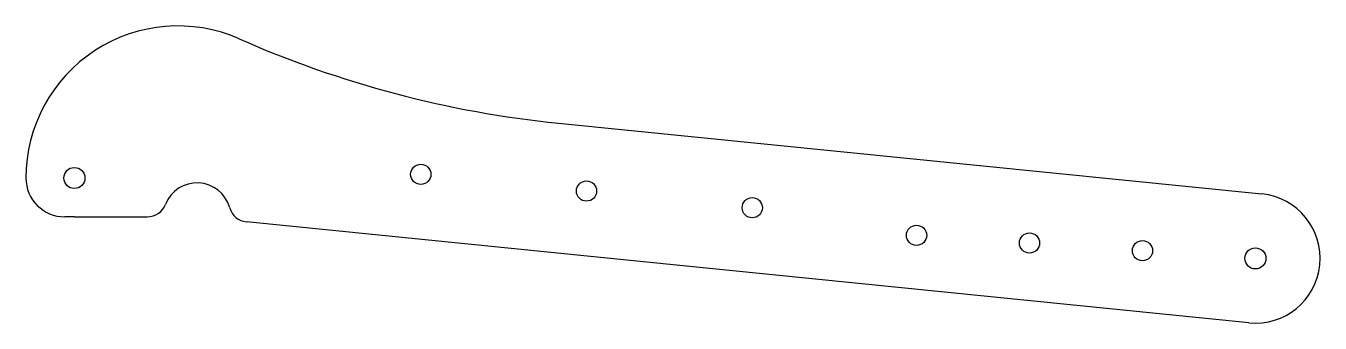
# Model space of a CAD drawing. Extents: x -59 to 742, y -40 to 144.
import ezdxf

# ---------------------------------------------------------------- set-up
doc = ezdxf.new("R2010")
doc.units = 0
doc.header["$MEASUREMENT"] = 0
doc.layers.add('SKETCH', color=7, linetype='CONTINUOUS')

msp = doc.modelspace()

# ---------------------------------------------------------------- linework, layer by layer
at = {"layer": 'SKETCH'}
for p, q in [((270.65, 83.55), (705.51, 39.8)), ((-28.71, 25.65), (-34.71, 25.65)), ((-28.71, 25.65), (16.34, 25.65)), ((697.5, -39.8), (77.66, 22.57))]:
    msp.add_line(p, q, dxfattribs=at)
for centre, radius in [((-28.71, 49.65), 6.5), ((185.44, 51.93), 6.25), ((287.93, 41.61), 6.25), ((390.41, 31.3), 6.25), ((491.99, 14.24), 6.25), ((561.83, 9.5), 6.25), ((631.66, 4.75), 6.25), ((701.5, 0), 6.5)]:
    msp.add_circle(centre, radius, dxfattribs=at)
for centre, radius, start, end in [((35.29, 49.65), 94, 66.183, 180), ((335.72, 730.29), 650, 246.1834, 264.2543), ((-34.71, 49.65), 24, 180, 270), ((47.08, 25.65), 21, 15.578, 158.6763), ((16.34, 37.65), 12, 270, 338.676), ((701.5, 0), 40, 264.2543, 84.2543), ((78.86, 34.51), 12, 195.578, 264.2543)]:
    msp.add_arc(centre, radius, start, end, dxfattribs=at)

doc.saveas('drawing.dxf')
